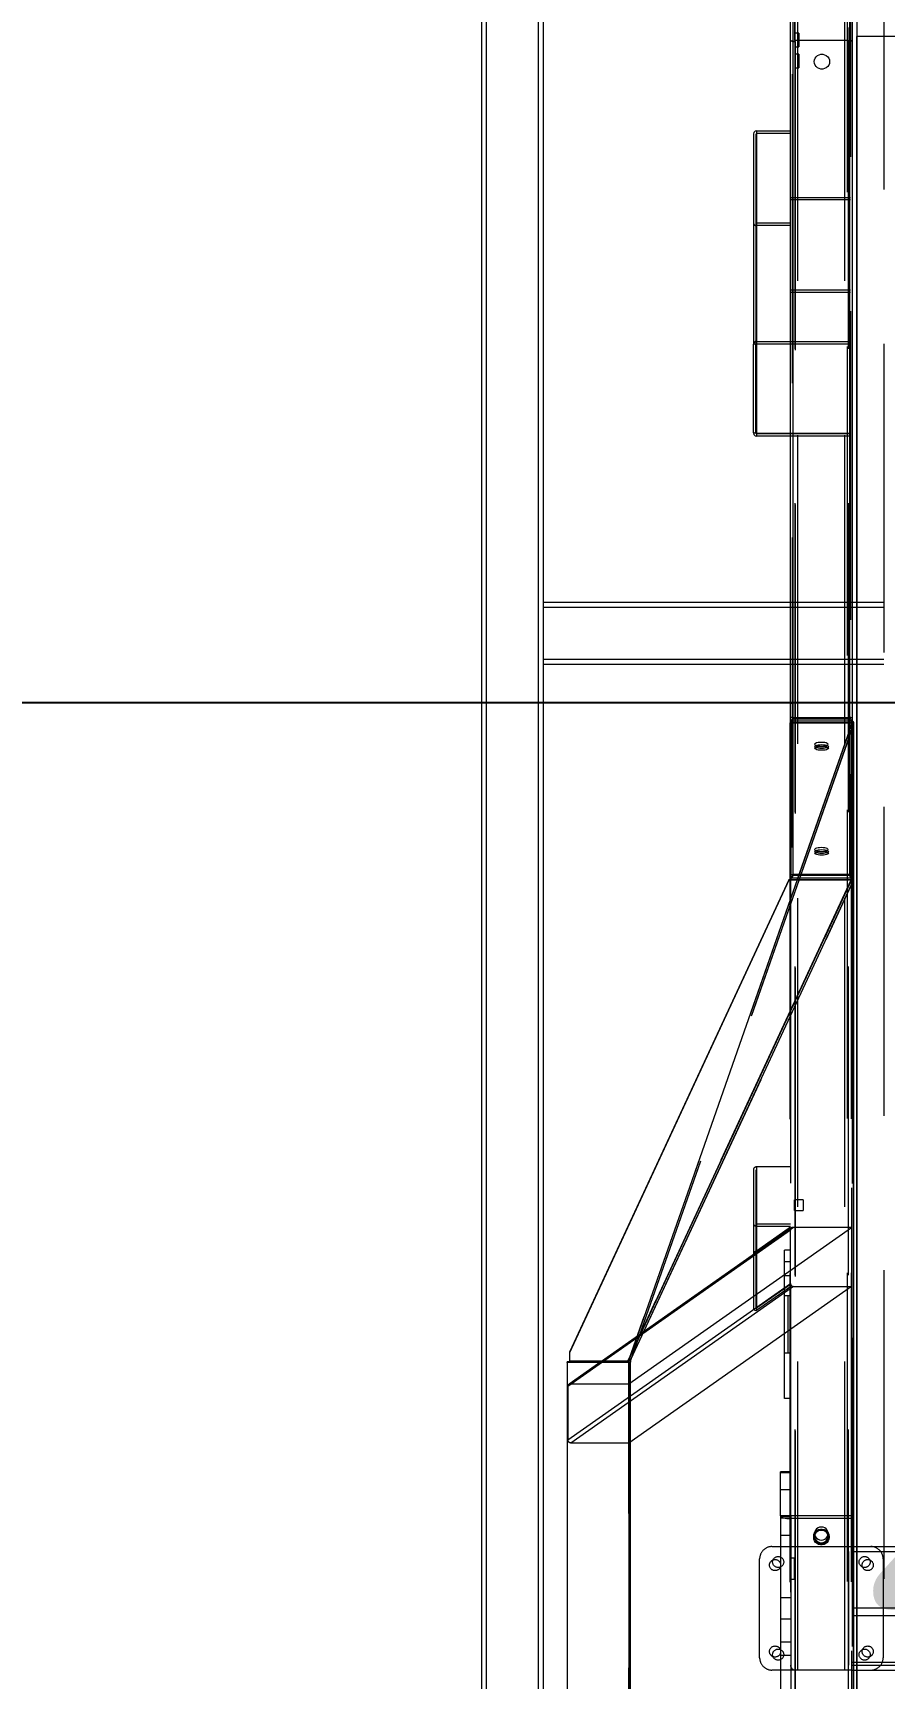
# Model space of a CAD drawing. Extents: x -2187 to 96136, y -11110 to 52208.
# Drawn here: x 47817 to 48506, y 14624 to 15956 of the extents above; entities that cross this region are included whole.
import ezdxf

# ---------------------------------------------------------------- set-up
doc = ezdxf.new("R2010")
doc.units = 0
doc.header["$LTSCALE"] = 1000
doc.header["$MEASUREMENT"] = 0
doc.linetypes.add('HIDDEN', pattern=[0.375, 0.25, -0.125])
doc.layers.add('设备型号', color=7, linetype='Continuous')
doc.styles.get("Standard").update_dxf_attribs({"font": 'gbenor.shx', "bigfont": 'gbcbig.shx'})
doc.dimstyles.get("Standard").update_dxf_attribs({"dimscale": 100, "dimtxt": 3.5, "dimasz": 1, "dimexe": 2.5, "dimexo": 3, "dimgap": 1.5, "dimtad": 1, "dimdec": 0, "dimzin": 0, "dimdsep": 46, "dimtxsty": 'Standard', "dimblk": 'ARCHTICK', "dimcen": 0.09, "dimadec": 0, "dimazin": 0, "dimtfac": 1, "dimtdec": 0, "dimtix": 1, "dimtmove": 2, "dimatfit": 3, "dimfxl": 0, "dimtolj": 1, "dimtzin": 0, "dimarcsym": 0})

# ---------------------------------------------------------------- blocks, each defined once
blk = doc.blocks.new('_ArchTick')
at = {"color": 0, "linetype": 'ByBlock', "const_width": 0.4}
blk.add_lwpolyline([(-0.5, -0.5), (0.5, 0.5)], dxfattribs=at)
blk = doc.blocks.new('*D151')
at = {"color": 0, "lineweight": -2}
for p, q in [((47925.8, 14104.9), (47925.8, 14530.9)), ((49825.3, 14104.9), (49825.3, 14530.9)), ((47925.8, 14280.9), (49825.3, 14280.9))]:
    blk.add_line(p, q, dxfattribs=at)
at = {"layer": 'Defpoints', "color": 0}
for p in [(49825.3, 14280.9), (47925.8, 13804.9), (49825.3, 13804.9)]:
    blk.add_point(p, dxfattribs=at)
at = {"color": 0, "lineweight": -2, "xscale": 100, "yscale": 100, "zscale": 100, "rotation": 180}
blk.add_blockref('_ArchTick', (47925.8, 14280.9), dxfattribs=at)
at = {"color": 0, "lineweight": -2, "xscale": 100, "yscale": 100, "zscale": 100}
blk.add_blockref('_ArchTick', (49825.3, 14280.9), dxfattribs=at)
at = {"color": 0, "insert": (48875.6, 14605.9), "char_height": 350, "attachment_point": 5}
blk.add_mtext('\\A1;1900', dxfattribs=at)

msp = doc.modelspace()

# ---------------------------------------------------------------- linework, layer by layer
at = {"color": 144, "linetype": 'HIDDEN', "lineweight": 0}
for p, q in [((48434.029, 15949.865), (48434.029, 18345.841)), ((48434.429, 15948.786), (48434.429, 18343.343)), ((48476.829, 15948.786), (48476.829, 18342.7)), ((48432.129, 15297.282), (48432.129, 17980.408)), ((48432.529, 17980.396), (48432.529, 15274.289)), ((48478.729, 17980.396), (48478.729, 15401.67)), ((48434.029, 15949.865), (48434.029, 13952.815)), ((48476.829, 15949.751), (48434.429, 15949.751)), ((48434.429, 15948.786), (48434.429, 13951.736)), ((48437.429, 15955.478), (48437.429, 15944.478)), ((48476.829, 13951.736), (48476.829, 15948.786)), ((48477.229, 15949.865), (48477.229, 15960.146)), ((48477.229, 15949.865), (48477.229, 13952.815)), ((49424.283, 15952.836), (48484.283, 15952.836)), ((48437.429, 15938.438), (48437.429, 15927.438)), ((48402.629, 15874.128), (48402.629, 15705.988)), ((48403.029, 15874.511), (48403.029, 15706.02)), ((48403.029, 15874.511), (48430.629, 15874.511)), ((48430.629, 15822.466), (48479.129, 15822.466)), ((48479.129, 15820.549), (48430.629, 15820.549)), ((48430.629, 15801.641), (48403.029, 15801.641)), ((48430.629, 15799.723), (48403.029, 15799.723)), ((48430.629, 15747.678), (48479.129, 15747.678)), ((48430.629, 15745.761), (48479.129, 15745.761)), ((48402.629, 15632.297), (48402.629, 15703.728)), ((48430.629, 15706.02), (48479.129, 15706.02)), ((48430.629, 15704.102), (48479.129, 15704.102)), ((48478.629, 15703.719), (48430.629, 15703.719)), ((48478.629, 15631.615), (48478.629, 15703.719)), ((48402.629, 15631.625), (48402.629, 15632.297)), ((48430.629, 15631.615), (48478.629, 15631.615)), ((48479.129, 15631.232), (48430.629, 15631.232)), ((48479.129, 15629.314), (48430.629, 15629.314)), ((48430.629, 15413.728), (48432.129, 15413.728)), ((48432.129, 15412.849), (48430.629, 15412.849)), ((48478.729, 15401.244), (48432.529, 15401.244)), ((48480.115, 15395.508), (48299.482, 14880.073)), ((48481.505, 15395.349), (48301.425, 14881.488)), ((48430.629, 15397.555), (48479.929, 15397.555)), ((48430.629, 15397.129), (48479.929, 15397.129)), ((48479.965, 15399.112), (48430.891, 15399.116)), ((48430.891, 15399.116), (48430.891, 15397.677)), ((48479.965, 15397.674), (48430.891, 15397.677)), ((48478.729, 15400.365), (48432.529, 15400.365)), ((48478.729, 15398.927), (48478.729, 15273.812)), ((48480.33, 15396.49), (48481.7, 15395.905)), ((48432.129, 15297.282), (48430.629, 15297.282)), ((48430.629, 15296.805), (48432.129, 15296.805)), ((48432.129, 15297.282), (48432.129, 15296.805)), ((48479.59, 15269.647), (48298.895, 14880.438)), ((48300.1, 14882.204), (48479.953, 15269.598)), ((48478.729, 15274.289), (48432.529, 15274.289)), ((48432.529, 15273.863), (48432.529, 15274.289)), ((48480.164, 15270.052), (48480.226, 15270.185)), ((48480.226, 15269.958), (48480.226, 15270.185)), ((48402.629, 15035.161), (48402.629, 14966.699)), ((48430.629, 15037.462), (48403.029, 15037.462)), ((48433.837, 15002.067), (48433.837, 15010.714)), ((48440.796, 15010.714), (48440.796, 15002.091)), ((48440.796, 15002.091), (48440.796, 15002.067)), ((48299.754, 14861.806), (48479.939, 14988.47)), ((48403.029, 14991.438), (48403.029, 14923.258)), ((48403.029, 14991.438), (48430.629, 14991.438)), ((48403.029, 14989.521), (48430.629, 14989.521)), ((48430.629, 14988.683), (48403.029, 14969.281)), ((48479.939, 14988.47), (48432.915, 14988.47)), ((48430.629, 14943.043), (48430.629, 14986.382)), ((48400.629, 14966.699), (48400.629, 14923.36)), ((48402.629, 14966.699), (48402.629, 14923.36)), ((48430.629, 14970.031), (48425.629, 14970.031)), ((48479.939, 14940.529), (48299.754, 14813.865)), ((48403.029, 14923.258), (48430.629, 14942.66)), ((48403.029, 14921.34), (48430.629, 14940.742)), ((48432.915, 14940.529), (48479.939, 14940.529)), ((48428.629, 14910.031), (48428.629, 14933.031)), ((48428.629, 14887.031), (48428.629, 14910.031)), ((48251.632, 14887.334), (48251.632, 14880.441)), ((48300.1, 14882.204), (48301.471, 14881.619)), ((48251.632, 14880.441), (48298.895, 14880.438)), ((48299.619, 14879.118), (48299.619, 14381.881)), ((48299.804, 14381.916), (48299.804, 14879.121)), ((48250.444, 14859.718), (48250.444, 14816.379)), ((48252.729, 14861.806), (48299.754, 14861.806)), ((48430.629, 14850.031), (48425.629, 14850.031)), ((48299.754, 14813.865), (48252.729, 14813.865)), ((48430.629, 14755.021), (48422.629, 14755.021)), ((48430.629, 14752.966), (48422.629, 14752.966)), ((48430.829, 14754.964), (48430.829, 14752.692)), ((48480.629, 14752.692), (48430.829, 14752.692)), ((48430.829, 14752.692), (48430.829, 14580.105)), ((48434.629, 14730.031), (48476.629, 14730.031)), ((48477.629, 14726.031), (48477.629, 14634.031)), ((48433.629, 14720.686), (48433.629, 14703.686)), ((48477.629, 14720.686), (48477.629, 14703.732)), ((48505.629, 14720.031), (48505.629, 14640.031)), ((48477.629, 14688.531), (48477.629, 14671.578)), ((48477.629, 14682.531), (48477.629, 14665.578)), ((48430.629, 14652.669), (48422.629, 14652.669)), ((48430.629, 14641.883), (48422.629, 14641.883)), ((48476.629, 14630.031), (48434.629, 14630.031))]:
    msp.add_line(p, q, dxfattribs=at)
at = {"color": 144, "linetype": 'Continuous', "lineweight": 0}
for p, q in [((48484.283, 18301.586), (48484.283, 14058.981)), ((48484.283, 15952.836), (48484.129, 15952.836)), ((48484.129, 15952.836), (48484.129, 14169.987)), ((48403.029, 15876.429), (48430.629, 15876.429)), ((48400.629, 15704.4), (48400.629, 15703.719)), ((48402.629, 15705.988), (48402.629, 15704.4)), ((48402.629, 15703.728), (48402.629, 15704.4)), ((48403.029, 15706.02), (48430.629, 15706.02)), ((48403.029, 15706.02), (48403.029, 15704.102)), ((48403.029, 15704.102), (48430.629, 15704.102)), ((48430.629, 15703.719), (48403.029, 15703.719)), ((48400.629, 15632.297), (48400.629, 15631.615)), ((48402.629, 15631.615), (48402.629, 15631.625)), ((48403.029, 15631.615), (48430.629, 15631.615)), ((48430.629, 15631.232), (48403.029, 15631.232)), ((48430.629, 15629.314), (48403.029, 15629.314)), ((48230.629, 15490.418), (48230.629, 15494.418)), ((48230.629, 15448.418), (48230.629, 15490.418)), ((48230.629, 15444.418), (48230.629, 15448.418)), ((48430.45, 15397.555), (48430.45, 15397.129)), ((48430.45, 15397.555), (48430.629, 15397.555)), ((48430.45, 15397.129), (48430.629, 15397.129)), ((48429.325, 15269.65), (48429.325, 15270.075)), ((48479.788, 15270.072), (48429.325, 15270.075)), ((48479.787, 15269.647), (48429.325, 15269.65)), ((48430.629, 15274.787), (48430.629, 15274.309)), ((48432.529, 15273.863), (48478.729, 15273.863)), ((48432.529, 15273.812), (48432.529, 15273.863)), ((48432.529, 15272.374), (48432.529, 15273.812)), ((48478.729, 15273.812), (48432.529, 15273.812)), ((48478.729, 15273.812), (48478.729, 15272.374)), ((48479.788, 15270.072), (48479.59, 15269.647)), ((48479.86, 15270.187), (48479.86, 15271.625)), ((48479.953, 15269.598), (48480.164, 15270.052)), ((48480.225, 15269.647), (48480.226, 15269.958)), ((48481.596, 15269.062), (48481.596, 15269.6)), ((48251.632, 14887.334), (48251.632, 14886.909)), ((48251.632, 14886.909), (48251.632, 14880.016)), ((48301.425, 14881.488), (48300.873, 14879.913)), ((48249.765, 14879.118), (48249.765, 14879.544)), ((48299.619, 14879.544), (48249.765, 14879.544)), ((48299.619, 14879.118), (48249.765, 14879.118)), ((48251.632, 14880.016), (48298.894, 14880.013)), ((48299.619, 14879.544), (48299.619, 14879.118)), ((48299.804, 14879.58), (48300.085, 14879.777)), ((48299.804, 14879.121), (48299.804, 14879.58)), ((48300.085, 14879.777), (48300.085, 14880.497)), ((48301.476, 14880.337), (48300.873, 14879.913)), ((48301.195, 14879.42), (48301.476, 14879.618)), ((48301.476, 14879.618), (48301.476, 14880.337))]:
    msp.add_line(p, q, dxfattribs=at)
at = {"color": 7, "linetype": 'Continuous', "lineweight": 15}
for p, q in [((48430.629, 15274.787), (48430.629, 17980.936)), ((48432.529, 17980.396), (48432.529, 15273.863)), ((48478.729, 15273.863), (48478.729, 17980.396)), ((48480.629, 17981.266), (48480.629, 15274.109)), ((48180.629, 14444.418), (48180.629, 17904.418)), ((48184.629, 14448.418), (48184.629, 17900.418)), ((48230.629, 15494.418), (48230.629, 16854.418)), ((48400.629, 15874.128), (48400.629, 15704.4)), ((48403.029, 15876.429), (48403.029, 15706.02)), ((48400.629, 15632.297), (48400.629, 15703.719)), ((48403.029, 15631.615), (48403.029, 15703.719)), ((48430.629, 15494.418), (48230.629, 15494.418)), ((48484.129, 15494.418), (48480.629, 15494.418)), ((48230.629, 14494.418), (48230.629, 15444.418)), ((48430.629, 15444.418), (48230.629, 15444.418)), ((48484.129, 15444.418), (48480.629, 15444.418)), ((48430.45, 15270.075), (48430.45, 15397.129)), ((48481.76, 15269.801), (48481.865, 15396.78)), ((48429.325, 15270.075), (48251.632, 14887.334)), ((48429.325, 15269.65), (48251.632, 14886.909)), ((48479.787, 15269.647), (48298.894, 14880.013)), ((48301.395, 14881.423), (48481.596, 15269.568)), ((48430.787, 15273.564), (48430.786, 15271.628)), ((48430.786, 15271.628), (48430.786, 15270.19)), ((48430.786, 15271.628), (48479.86, 15271.625)), ((48430.786, 15270.19), (48479.86, 15270.187)), ((48436.068, 15270.189), (48436.028, 15270.075)), ((48480.26, 15269.803), (48480.261, 15271.584)), ((48481.629, 13951.172), (48481.629, 15269.139)), ((48249.765, 14879.118), (48249.765, 14381.455)), ((48277.731, 14880.014), (48277.063, 14879.544)), ((48299.619, 14879.118), (48299.619, 14381.455)), ((48301.195, 14381.757), (48301.195, 14879.42)), ((48481.629, 14730.031), (48484.129, 14730.031)), ((48481.629, 14630.031), (48484.129, 14630.031))]:
    msp.add_line(p, q, dxfattribs=at)
at = {"color": 7, "linetype": 'HIDDEN', "lineweight": 0}
for p, q in [((48478.729, 15274.289), (48478.729, 17980.396)), ((48478.729, 17980.396), (48478.729, 15401.244)), ((48479.129, 17980.464), (48479.129, 15274.109)), ((48184.629, 14448.418), (48184.629, 17900.418)), ((48226.629, 14490.418), (48226.629, 17858.418)), ((48436.629, 14630.031), (48436.629, 17188.951)), ((48474.629, 14630.031), (48474.629, 17188.951)), ((48506.129, 16828.951), (48506.129, 14494.418)), ((48437.429, 15955.478), (48434.029, 15955.478)), ((48434.029, 15944.478), (48437.429, 15944.478)), ((48437.429, 15938.438), (48434.029, 15938.438)), ((48434.029, 15927.438), (48437.429, 15927.438)), ((48403.029, 15704.102), (48403.029, 15631.232)), ((48403.029, 15703.719), (48403.029, 15631.615)), ((48480.629, 15494.418), (48430.629, 15494.418)), ((48506.129, 15494.418), (48484.129, 15494.418)), ((48506.129, 15490.418), (48230.629, 15490.418)), ((48480.629, 15490.418), (48430.629, 15490.418)), ((48506.129, 15490.418), (48484.129, 15490.418)), ((48506.129, 15448.418), (48230.629, 15448.418)), ((48480.629, 15448.418), (48430.629, 15448.418)), ((48480.629, 15444.418), (48430.629, 15444.418)), ((48506.129, 15448.418), (48484.129, 15448.418)), ((48506.129, 15444.418), (48484.129, 15444.418)), ((48481.7, 15395.905), (48301.471, 14881.619)), ((48430.891, 15397.677), (48430.786, 15270.19)), ((48430.891, 15399.116), (48430.787, 15273.564)), ((48480.33, 15396.49), (48436.068, 15270.189)), ((48478.729, 15400.365), (48478.729, 15273.863)), ((48479.965, 15399.112), (48479.861, 15272.735)), ((48479.965, 15397.674), (48479.861, 15271.625)), ((48479.929, 13951.654), (48479.929, 15397.555)), ((48479.929, 13951.513), (48479.929, 15397.129)), ((48480.115, 15395.508), (48480.115, 13952.78)), ((48480.129, 13951.653), (48480.129, 15395.833)), ((48480.226, 15270.185), (48480.33, 15396.49)), ((48480.261, 15271.584), (48480.365, 15396.782)), ((48481.505, 15395.349), (48481.505, 15269.373)), ((48481.597, 15270.541), (48481.7, 15395.905)), ((48481.629, 15269.139), (48481.629, 15395.833)), ((48450.373, 15377.866), (48450.373, 15376.428)), ((48461.373, 15376.428), (48461.373, 15377.866)), ((48436.028, 15270.075), (48300.1, 14882.204)), ((48301.471, 14881.619), (48481.53, 15269.457)), ((48430.45, 13951.228), (48430.45, 15270.075)), ((48430.629, 15274.309), (48430.629, 14986.382)), ((48480.629, 15274.109), (48480.629, 13952.815)), ((48400.629, 15035.161), (48400.629, 14966.699)), ((48403.029, 15037.462), (48403.029, 14969.281)), ((48440.796, 15010.714), (48433.837, 15010.714)), ((48433.837, 15002.067), (48440.796, 15002.067)), ((48431.509, 14988.114), (48277.731, 14880.014)), ((48432.915, 14988.47), (48278.631, 14880.014)), ((48430.629, 14986.382), (48250.444, 14859.718)), ((48425.629, 14850.031), (48425.629, 14970.031)), ((48430.629, 14960.531), (48425.629, 14960.531)), ((48425.629, 14949.531), (48430.629, 14949.531)), ((48250.444, 14816.379), (48430.629, 14943.043)), ((48432.915, 14940.529), (48252.729, 14813.865)), ((48430.629, 14943.043), (48430.629, 14554.913)), ((48403.029, 14923.258), (48403.029, 14921.34)), ((48430.629, 14933.031), (48425.629, 14933.031)), ((48425.629, 14887.031), (48430.629, 14887.031)), ((48277.063, 14879.544), (48251.323, 14861.45)), ((48277.963, 14879.544), (48252.729, 14861.806)), ((48422.629, 14789.614), (48422.629, 14790.438)), ((48430.629, 14790.438), (48422.629, 14790.438)), ((48422.629, 14755.021), (48422.629, 14789.614)), ((48430.629, 14789.614), (48422.629, 14789.614)), ((48422.629, 14776.118), (48430.629, 14776.118)), ((48422.629, 14755.021), (48422.629, 14582.434)), ((48430.629, 14754.461), (48422.629, 14754.461)), ((48480.629, 14754.964), (48430.829, 14754.964)), ((48430.629, 14738.956), (48422.629, 14738.956)), ((48450.129, 14740.582), (48450.129, 14738.31)), ((48461.129, 14738.31), (48461.129, 14740.582)), ((48415.629, 14730.031), (48434.629, 14730.031)), ((48476.629, 14730.031), (48480.629, 14730.031)), ((48480.629, 14730.031), (48481.629, 14730.031)), ((48480.629, 14726.031), (49427.429, 14726.031)), ((48480.629, 14726.031), (48481.629, 14726.031)), ((48484.129, 14730.031), (49425.729, 14730.031)), ((48484.129, 14726.031), (49425.729, 14726.031)), ((48405.629, 14640.031), (48405.629, 14720.031)), ((48433.629, 14720.686), (48430.629, 14720.686)), ((48430.629, 14703.686), (48433.629, 14703.686)), ((48430.629, 14688.531), (48422.629, 14688.531)), ((48422.629, 14671.531), (48430.629, 14671.531)), ((49427.429, 14680.031), (48480.629, 14680.031)), ((49427.429, 14674.031), (48480.629, 14674.031)), ((48434.629, 14630.031), (48415.629, 14630.031)), ((48480.629, 14630.031), (48476.629, 14630.031)), ((49427.429, 14636.031), (48480.629, 14636.031)), ((48480.629, 14634.031), (49427.429, 14634.031)), ((48480.629, 14634.031), (48481.629, 14634.031)), ((48480.629, 14630.031), (48481.629, 14630.031)), ((48484.129, 14634.031), (49425.729, 14634.031)), ((48484.129, 14630.031), (49425.729, 14630.031))]:
    msp.add_line(p, q, dxfattribs=at)
at = {"color": 8, "linetype": 'Continuous', "lineweight": 15}
for p, q in [((48226.629, 14490.418), (48226.629, 17002.658)), ((48403.029, 15704.102), (48403.029, 15703.719)), ((48403.029, 15631.615), (48403.029, 15631.232)), ((48403.029, 15631.232), (48403.029, 15629.314)), ((48430.629, 15490.418), (48230.629, 15490.418)), ((48484.129, 15490.418), (48480.629, 15490.418)), ((48430.629, 15448.418), (48230.629, 15448.418)), ((48484.129, 15448.418), (48480.629, 15448.418)), ((48478.729, 15273.863), (48478.729, 15273.812)), ((48479.861, 15272.735), (48479.86, 15271.625)), ((48479.861, 15271.625), (48479.86, 15270.187)), ((48481.505, 15269.373), (48481.505, 13952.621)), ((48481.53, 15269.457), (48481.596, 15269.6)), ((48481.596, 15269.6), (48481.597, 15270.541)), ((48278.631, 14880.014), (48277.963, 14879.544)), ((48481.629, 14726.031), (48484.129, 14726.031)), ((48481.629, 14634.031), (48484.129, 14634.031))]:
    msp.add_line(p, q, dxfattribs=at)
at = {"color": 144, "linetype": 'HIDDEN', "lineweight": 0, "flags": 128}
for points in [[(48434.429, 15948.786), (48433.688, 15948.806), (48432.975, 15948.868), (48432.318, 15948.967), (48431.742, 15949.102), (48431.27, 15949.265), (48430.919, 15949.452), (48430.702, 15949.654), (48430.629, 15949.865)], [(48430.629, 15949.865), (48430.702, 15949.654), (48430.919, 15949.452), (48431.27, 15949.265), (48431.742, 15949.102), (48432.318, 15948.967), (48432.975, 15948.868), (48433.688, 15948.806), (48434.429, 15948.786)], [(48476.829, 15948.786), (48477.571, 15948.806), (48478.284, 15948.868), (48478.941, 15948.967), (48479.516, 15949.102), (48479.989, 15949.265), (48480.34, 15949.452), (48480.556, 15949.654), (48480.629, 15949.865)], [(48480.629, 15949.865), (48480.556, 15949.654), (48480.34, 15949.452), (48479.989, 15949.265), (48479.516, 15949.102), (48478.941, 15948.967), (48478.284, 15948.868), (48477.571, 15948.806), (48476.829, 15948.786)], [(48462.279, 15932.501), (48462.098, 15931.067), (48461.564, 15929.716), (48460.708, 15928.527), (48459.58, 15927.569), (48458.246, 15926.898), (48456.783, 15926.552), (48455.276, 15926.552), (48453.813, 15926.898), (48452.479, 15927.569), (48451.351, 15928.527), (48450.495, 15929.716), (48449.961, 15931.067), (48449.779, 15932.501), (48449.961, 15933.935), (48450.495, 15935.286), (48451.351, 15936.475), (48452.479, 15937.433), (48453.813, 15938.104), (48455.276, 15938.45), (48456.783, 15938.45), (48458.246, 15938.104), (48459.58, 15937.433), (48460.708, 15936.475), (48461.564, 15935.286), (48462.098, 15933.935), (48462.279, 15932.501)], [(48400.629, 15704.4), (48400.666, 15704.281), (48400.693, 15704.245)], [(48461.129, 15379.691), (48460.942, 15380.095), (48460.393, 15380.472), (48459.519, 15380.796), (48458.379, 15381.044), (48457.053, 15381.2), (48455.629, 15381.253), (48454.206, 15381.2), (48452.879, 15381.044), (48451.74, 15380.796), (48450.866, 15380.472), (48450.317, 15380.095), (48450.129, 15379.691), (48450.317, 15379.287), (48450.866, 15378.91), (48451.74, 15378.587), (48452.879, 15378.338), (48454.206, 15378.182), (48455.629, 15378.129), (48457.053, 15378.182), (48458.379, 15378.338), (48459.519, 15378.587), (48460.393, 15378.91), (48460.942, 15379.287), (48461.129, 15379.691)], [(48461.129, 15294.487), (48460.942, 15294.891), (48460.393, 15295.268), (48459.519, 15295.591), (48458.379, 15295.839), (48457.053, 15295.995), (48455.629, 15296.049), (48454.206, 15295.995), (48452.879, 15295.839), (48451.74, 15295.591), (48450.866, 15295.268), (48450.317, 15294.891), (48450.129, 15294.487), (48450.317, 15294.082), (48450.866, 15293.705), (48451.74, 15293.382), (48452.879, 15293.134), (48454.206, 15292.978), (48455.629, 15292.924), (48457.053, 15292.978), (48458.379, 15293.134), (48459.519, 15293.382), (48460.393, 15293.705), (48460.942, 15294.082), (48461.129, 15294.487)], [(48461.303, 15292.874), (48461.115, 15292.471), (48460.566, 15292.095), (48459.691, 15291.773), (48458.552, 15291.525), (48457.225, 15291.369), (48455.802, 15291.316), (48454.378, 15291.37), (48453.052, 15291.525), (48451.913, 15291.773), (48451.039, 15292.096), (48450.49, 15292.472), (48450.303, 15292.875), (48450.491, 15293.278), (48451.041, 15293.654), (48451.915, 15293.977), (48453.054, 15294.224), (48454.381, 15294.38), (48455.804, 15294.433), (48457.228, 15294.38), (48458.554, 15294.224), (48459.693, 15293.976), (48460.567, 15293.653), (48461.116, 15293.278), (48461.303, 15292.874)], [(48461.303, 15291.436), (48461.115, 15291.032), (48460.566, 15290.657), (48459.691, 15290.334), (48458.552, 15290.086), (48457.225, 15289.931), (48455.802, 15289.878), (48454.378, 15289.931), (48453.052, 15290.087), (48451.913, 15290.335), (48451.039, 15290.657), (48450.49, 15291.033), (48450.303, 15291.436), (48450.491, 15291.84), (48451.041, 15292.215), (48451.915, 15292.538), (48453.054, 15292.786), (48454.381, 15292.941), (48455.804, 15292.994), (48457.228, 15292.941), (48458.554, 15292.785), (48459.693, 15292.538), (48460.567, 15292.215), (48461.116, 15291.839), (48461.303, 15291.436)], [(48422.629, 14755.021), (48422.787, 14754.567), (48423.254, 14754.13), (48424.011, 14753.727), (48425.031, 14753.374), (48426.274, 14753.085), (48427.691, 14752.87), (48429.23, 14752.737), (48430.829, 14752.692)], [(48449.379, 14738.31), (48449.561, 14739.744), (48450.095, 14741.095), (48450.951, 14742.284), (48452.079, 14743.242), (48453.413, 14743.913), (48454.876, 14744.259), (48456.383, 14744.259), (48457.846, 14743.913), (48459.18, 14743.242), (48460.308, 14742.284), (48461.164, 14741.095), (48461.698, 14739.744), (48461.879, 14738.31), (48461.698, 14736.876), (48461.164, 14735.525), (48460.308, 14734.336), (48459.18, 14733.378), (48457.846, 14732.707), (48456.383, 14732.361), (48454.876, 14732.361), (48453.413, 14732.707), (48452.079, 14733.378), (48450.951, 14734.336), (48450.095, 14735.525), (48449.561, 14736.876), (48449.379, 14738.31)], [(48449.379, 14737.344), (48449.561, 14738.779), (48450.095, 14740.129), (48450.951, 14741.318), (48452.079, 14742.276), (48453.413, 14742.948), (48454.876, 14743.293), (48456.383, 14743.293), (48457.846, 14742.948), (48459.18, 14742.276), (48460.308, 14741.318), (48461.164, 14740.129), (48461.698, 14738.779), (48461.879, 14737.344), (48461.698, 14735.91), (48461.164, 14734.559), (48460.308, 14733.371), (48459.18, 14732.413), (48457.846, 14731.741), (48456.383, 14731.395), (48454.876, 14731.395), (48453.413, 14731.741), (48452.079, 14732.413), (48450.951, 14733.371), (48450.095, 14734.559), (48449.561, 14735.91), (48449.379, 14737.344)], [(48455.629, 14733.037), (48457.053, 14733.216), (48458.379, 14733.743), (48459.519, 14734.581), (48460.393, 14735.673), (48460.942, 14736.945), (48461.129, 14738.31), (48460.942, 14739.675), (48460.393, 14740.947), (48459.519, 14742.039), (48458.379, 14742.877), (48457.053, 14743.404), (48455.629, 14743.584), (48454.206, 14743.404), (48452.879, 14742.877), (48451.74, 14742.039), (48450.866, 14740.947), (48450.317, 14739.675), (48450.129, 14738.31), (48450.317, 14736.945), (48450.866, 14735.673), (48451.74, 14734.581), (48452.879, 14733.743), (48454.206, 14733.216), (48455.629, 14733.037)]]:
    msp.add_lwpolyline(points, dxfattribs=at)
at = {"color": 144, "linetype": 'Continuous', "lineweight": 0, "flags": 128}
msp.add_lwpolyline([(48402.629, 15631.625), (48402.223, 15631.655), (48401.841, 15631.705), (48401.495, 15631.773), (48401.196, 15631.857), (48400.954, 15631.955), (48400.776, 15632.063), (48400.666, 15632.178), (48400.629, 15632.297)], dxfattribs=at)
at = {"color": 7, "linetype": 'HIDDEN', "lineweight": 0, "flags": 128}
for points in [[(48450.373, 15377.867), (48450.561, 15378.27), (48451.111, 15378.646), (48451.985, 15378.968), (48453.125, 15379.216), (48454.451, 15379.371), (48455.875, 15379.424), (48457.298, 15379.371), (48458.625, 15379.215), (48459.763, 15378.968), (48460.637, 15378.645), (48461.186, 15378.269), (48461.373, 15377.866), (48461.186, 15377.463), (48460.636, 15377.087), (48459.762, 15376.764), (48458.622, 15376.517), (48457.296, 15376.361), (48455.872, 15376.308), (48454.449, 15376.361), (48453.122, 15376.517), (48451.983, 15376.765), (48451.11, 15377.087), (48450.56, 15377.463), (48450.373, 15377.867)], [(48461.373, 15376.427), (48461.186, 15376.024), (48460.636, 15375.648), (48459.762, 15375.326), (48458.622, 15375.078), (48457.296, 15374.922), (48455.872, 15374.869), (48454.449, 15374.923), (48453.122, 15375.078), (48451.983, 15375.326), (48451.11, 15375.649), (48450.56, 15376.025), (48450.373, 15376.428), (48450.561, 15376.831), (48451.111, 15377.207), (48451.985, 15377.53), (48453.125, 15377.777), (48454.451, 15377.933), (48455.875, 15377.986), (48457.298, 15377.933), (48458.625, 15377.777), (48459.763, 15377.529), (48460.637, 15377.206), (48461.186, 15376.831), (48461.373, 15376.427)], [(48455.629, 14735.309), (48457.053, 14735.488), (48458.379, 14736.015), (48459.519, 14736.853), (48460.393, 14737.945), (48460.942, 14739.217), (48461.129, 14740.582), (48460.942, 14741.947), (48460.393, 14743.219), (48459.519, 14744.311), (48458.379, 14745.149), (48457.053, 14745.676), (48455.629, 14745.856), (48454.206, 14745.676), (48452.879, 14745.149), (48451.74, 14744.311), (48450.866, 14743.219), (48450.317, 14741.947), (48450.129, 14740.582), (48450.317, 14739.217), (48450.866, 14737.945), (48451.74, 14736.853), (48452.879, 14736.015), (48454.206, 14735.488), (48455.629, 14735.309)]]:
    msp.add_lwpolyline(points, dxfattribs=at)
at = {"color": 144, "linetype": 'HIDDEN', "lineweight": 0}
for centre in [(48420.629, 14717.531), (48490.629, 14717.531), (48418.129, 14715.031), (48493.129, 14715.031), (48418.129, 14645.031), (48420.629, 14642.531), (48490.629, 14642.531), (48493.129, 14645.031)]:
    msp.add_circle(centre, 4.5, dxfattribs=at)
at = {"color": 144, "linetype": 'Continuous', "lineweight": 0}
for centre, radius, start, end in [((48402.981, 15874.077), 2.352, 88.820971, 178.770325), ((48402.981, 15703.668), 2.352, 88.820971, 178.770325), ((48402.49, 15707.093), 3.368, 237.760303, 272.380412), ((48403.028, 15712.072), 8.353, 267.262271, 270.006999), ((48402.981, 15631.666), 2.352, 181.229675, 271.179029), ((48403.028, 15639.969), 8.353, 267.262271, 270.006999), ((48403.021, 15631.624), 0.392, 181.229675, 271.179029), ((48479.918, 15269.795), 1.831, 336.370525, 91.834897), ((48479.872, 15269.801), 0.385, 336.370525, 91.834897), ((48299.822, 14882.322), 3.21, 266.367959, 295.321651)]:
    msp.add_arc(centre, radius, start, end, dxfattribs=at)
at = {"color": 144, "linetype": 'HIDDEN', "lineweight": 0}
for centre, radius, start, end in [((48402.981, 15802.075), 2.352, 181.229675, 271.179029), ((48403.021, 15802.033), 0.392, 181.229675, 271.179029), ((48402.981, 15035.11), 2.352, 88.820971, 178.770325), ((48402.981, 14991.872), 2.352, 181.229675, 271.179029), ((48415.629, 14720.031), 10, 90, 180), ((48415.629, 14640.031), 10, 180, 270), ((48434.629, 14634.031), 4, 180, 270), ((48495.629, 14640.031), 10, 270, 0)]:
    msp.add_arc(centre, radius, start, end, dxfattribs=at)
at = {"color": 7, "linetype": 'HIDDEN', "lineweight": 0}
msp.add_arc((48495.629, 14720.031), 10, 0, 90, dxfattribs=at)
at = {"color": 144, "linetype": 'HIDDEN', "lineweight": 0}
for centre, start_param, end_param in [((48403.029, 14966.98), 0.98426751, 2.55506384), ((48403.029, 14923.641), 2.55506384, 4.12586016)]:
    msp.add_ellipse(centre, major_axis=(1.999, 1.508), ratio=0.88096194, start_param=start_param, end_param=end_param, dxfattribs=at)
for points, knots in [([(48430.629, 15401.514), (48430.629, 15401.553), (48430.679, 15401.591), (48430.869, 15401.658), (48431.01, 15401.686), (48431.362, 15401.722), (48431.573, 15401.73), (48432.032, 15401.72), (48432.281, 15401.702), (48432.529, 15401.67)], [0, 0, 0, 0, 0.25, 0.25, 0.5, 0.5, 0.75, 0.75, 1, 1, 1, 1]), ([(48478.729, 15401.67), (48478.978, 15401.646), (48479.227, 15401.607), (48479.686, 15401.504), (48479.897, 15401.439), (48480.249, 15401.29), (48480.39, 15401.206), (48480.58, 15401.026), (48480.629, 15400.931), (48480.629, 15400.836)], [0, 0, 0, 0, 0.25, 0.25, 0.5, 0.5, 0.75, 0.75, 1, 1, 1, 1]), ([(48478.729, 15401.244), (48478.834, 15401.195), (48478.938, 15401.134), (48479.086, 15400.994), (48479.129, 15400.915), (48479.129, 15400.836)], [0, 0, 0, 0, 0.5, 0.5, 1, 1, 1, 1]), ([(48432.529, 15398.927), (48432.281, 15398.918), (48432.032, 15398.956), (48431.573, 15399.119), (48431.362, 15399.245), (48431.01, 15399.563), (48430.869, 15399.756), (48430.679, 15400.177), (48430.629, 15400.406), (48430.629, 15400.635)], [0, 0, 0, 0, 0.25, 0.25, 0.5, 0.5, 0.75, 0.75, 1, 1, 1, 1]), ([(48480.629, 15400.836), (48480.629, 15400.59), (48480.58, 15400.345), (48480.39, 15399.89), (48480.249, 15399.68), (48479.897, 15399.328), (48479.686, 15399.186), (48479.227, 15398.989), (48478.978, 15398.934), (48478.729, 15398.927)], [0, 0, 0, 0, 0.25, 0.25, 0.5, 0.5, 0.75, 0.75, 1, 1, 1, 1]), ([(48479.129, 15400.836), (48479.129, 15400.721), (48479.086, 15400.607), (48478.938, 15400.436), (48478.834, 15400.38), (48478.729, 15400.365)], [0, 0, 0, 0, 0.5, 0.5, 1, 1, 1, 1]), ([(48479.929, 15397.555), (48480.069, 15397.49), (48480.206, 15397.421), (48480.474, 15397.274), (48480.605, 15397.195), (48480.971, 15396.947), (48481.184, 15396.764), (48481.415, 15396.475), (48481.479, 15396.374), (48481.574, 15396.172), (48481.605, 15396.07), (48481.649, 15395.759), (48481.61, 15395.552), (48481.505, 15395.349)], [0, 0, 0, 0, 0.125, 0.125, 0.25, 0.25, 0.5, 0.5, 0.625, 0.625, 0.75, 0.75, 1, 1, 1, 1]), ([(48479.929, 15397.129), (48479.995, 15396.871), (48480.059, 15396.604), (48480.131, 15396.06), (48480.139, 15395.783), (48480.115, 15395.508)], [0, 0, 0, 0, 0.5, 0.5, 1, 1, 1, 1]), ([(48480.629, 15398.852), (48480.452, 15398.947), (48480.235, 15399.063), (48480.007, 15399.105), (48479.965, 15399.112)], [0, 0, 0, 0, 0.81880521, 1, 1, 1, 1]), ([(48480.33, 15396.49), (48480.357, 15396.603), (48480.369, 15396.72), (48480.358, 15396.954), (48480.336, 15397.071), (48480.264, 15397.285), (48480.214, 15397.383), (48480.098, 15397.551), (48480.032, 15397.62), (48479.965, 15397.674)], [0, 0, 0, 0, 0.25, 0.25, 0.5, 0.5, 0.75, 0.75, 1, 1, 1, 1]), ([(48481.7, 15395.905), (48481.787, 15396.145), (48481.891, 15396.432), (48481.85, 15396.728), (48481.843, 15396.777)], [0, 0, 0, 0, 0.833581839, 1, 1, 1, 1]), ([(48479.129, 15274.109), (48479.129, 15274.128), (48479.086, 15274.147), (48478.938, 15274.203), (48478.834, 15274.24), (48478.729, 15274.289)], [0, 0, 0, 0, 0.5, 0.5, 1, 1, 1, 1]), ([(48478.954, 15273.853), (48478.974, 15273.862), (48479.039, 15273.888), (48479.11, 15273.981), (48479.123, 15274.066), (48479.129, 15274.109)], [0, 0, 0, 0, 0.1838219, 0.59191095, 1, 1, 1, 1]), ([(48432.915, 14988.47), (48432.619, 14988.5), (48432.323, 14988.47), (48431.774, 14988.294), (48431.523, 14988.148), (48431.1, 14987.762), (48430.931, 14987.523), (48430.697, 14986.985), (48430.635, 14986.687), (48430.629, 14986.382)], [0, 0, 0, 0, 0.25, 0.25, 0.5, 0.5, 0.75, 0.75, 1, 1, 1, 1]), ([(48430.629, 14943.043), (48430.635, 14942.745), (48430.697, 14942.441), (48430.931, 14941.866), (48431.1, 14941.595), (48431.523, 14941.129), (48431.774, 14940.934), (48432.323, 14940.649), (48432.619, 14940.559), (48432.915, 14940.529)], [0, 0, 0, 0, 0.25, 0.25, 0.5, 0.5, 0.75, 0.75, 1, 1, 1, 1]), ([(48250.444, 14859.718), (48250.449, 14860.023), (48250.512, 14860.321), (48250.745, 14860.859), (48250.915, 14861.099), (48251.337, 14861.484), (48251.589, 14861.63), (48252.137, 14861.806), (48252.433, 14861.836), (48252.729, 14861.806)], [0, 0, 0, 0, 0.25, 0.25, 0.5, 0.5, 0.75, 0.75, 1, 1, 1, 1]), ([(48252.729, 14813.865), (48252.433, 14813.895), (48252.137, 14813.985), (48251.589, 14814.27), (48251.337, 14814.465), (48250.915, 14814.932), (48250.745, 14815.202), (48250.512, 14815.777), (48250.449, 14816.082), (48250.444, 14816.379)], [0, 0, 0, 0, 0.25, 0.25, 0.5, 0.5, 0.75, 0.75, 1, 1, 1, 1])]:
    msp.add_open_spline(points, degree=3, knots=knots, dxfattribs=at)
at = {"color": 144, "linetype": 'Continuous', "lineweight": 0}
for points, knots in [([(48481.843, 15396.777), (48481.833, 15397.011), (48481.81, 15397.528), (48481.424, 15398.23), (48480.993, 15398.708), (48480.69, 15398.828), (48480.629, 15398.852)], [0, 0, 0, 0, 0.268059026, 0.593672986, 0.919287328, 1, 1, 1, 1]), ([(48432.529, 15273.863), (48432.281, 15273.895), (48432.032, 15273.941), (48431.573, 15274.059), (48431.362, 15274.131), (48431.01, 15274.295), (48430.869, 15274.387), (48430.679, 15274.581), (48430.629, 15274.684), (48430.629, 15274.787)], [0, 0, 0, 0, 0.25, 0.25, 0.5, 0.5, 0.75, 0.75, 1, 1, 1, 1]), ([(48430.629, 15274.309), (48430.629, 15274.061), (48430.679, 15273.814), (48430.869, 15273.354), (48431.01, 15273.142), (48431.362, 15272.786), (48431.573, 15272.642), (48432.032, 15272.44), (48432.281, 15272.383), (48432.529, 15272.374)], [0, 0, 0, 0, 0.25, 0.25, 0.5, 0.5, 0.75, 0.75, 1, 1, 1, 1]), ([(48480.629, 15274.109), (48480.629, 15274.062), (48480.58, 15274.016), (48480.39, 15273.935), (48480.249, 15273.9), (48479.897, 15273.849), (48479.686, 15273.833), (48479.227, 15273.828), (48478.978, 15273.839), (48478.729, 15273.863)], [0, 0, 0, 0, 0.25, 0.25, 0.5, 0.5, 0.75, 0.75, 1, 1, 1, 1]), ([(48478.729, 15272.374), (48478.978, 15272.367), (48479.227, 15272.407), (48479.686, 15272.575), (48479.897, 15272.703), (48480.249, 15273.025), (48480.39, 15273.22), (48480.58, 15273.646), (48480.629, 15273.877), (48480.629, 15274.109)], [0, 0, 0, 0, 0.25, 0.25, 0.5, 0.5, 0.75, 0.75, 1, 1, 1, 1]), ([(48478.729, 15273.812), (48478.783, 15273.809), (48478.866, 15273.804), (48478.931, 15273.84), (48478.954, 15273.853)], [0, 0, 0, 0, 0.6453468, 1, 1, 1, 1]), ([(48481.55, 15269.543), (48481.526, 15269.494), (48481.466, 15269.373), (48481.077, 15269.339), (48480.489, 15269.418), (48480.021, 15269.571), (48479.787, 15269.647)], [0, 0, 0, 0, 0.18855299, 0.45903532, 0.72951766, 1, 1, 1, 1]), ([(48298.894, 14880.013), (48299.194, 14880.067), (48299.486, 14880.133), (48300.05, 14880.311), (48300.309, 14880.418), (48300.656, 14880.616), (48300.764, 14880.689), (48300.96, 14880.843), (48301.048, 14880.926), (48301.206, 14881.105), (48301.275, 14881.201), (48301.389, 14881.402), (48301.435, 14881.508), (48301.471, 14881.619)], [0, 0, 0, 0, 0.25, 0.25, 0.5, 0.5, 0.625, 0.625, 0.75, 0.75, 0.875, 0.875, 1, 1, 1, 1])]:
    msp.add_open_spline(points, degree=3, knots=knots, dxfattribs=at)
at = {"layer": '设备型号', "color": 6}
msp.add_line((58391.444, 15413.151), (30130.464, 15413.151), dxfattribs=at)

# ---------------------------------------------------------------- dimensions: what is measured, and where the dimension line sits
dim = msp.add_linear_dim(base=(49825.338123919, 14280.911188187), p1=(47925.838123919, 13804.949376159), p2=(49825.338123919, 13804.949376159), dimstyle='Standard', override={"dimarcsym": 1})
dim.commit()
dim.dimension.update_dxf_attribs({"geometry": '*D151', "text_midpoint": (48875.588123919, 14605.911188187)})

doc.saveas('drawing.dxf')
